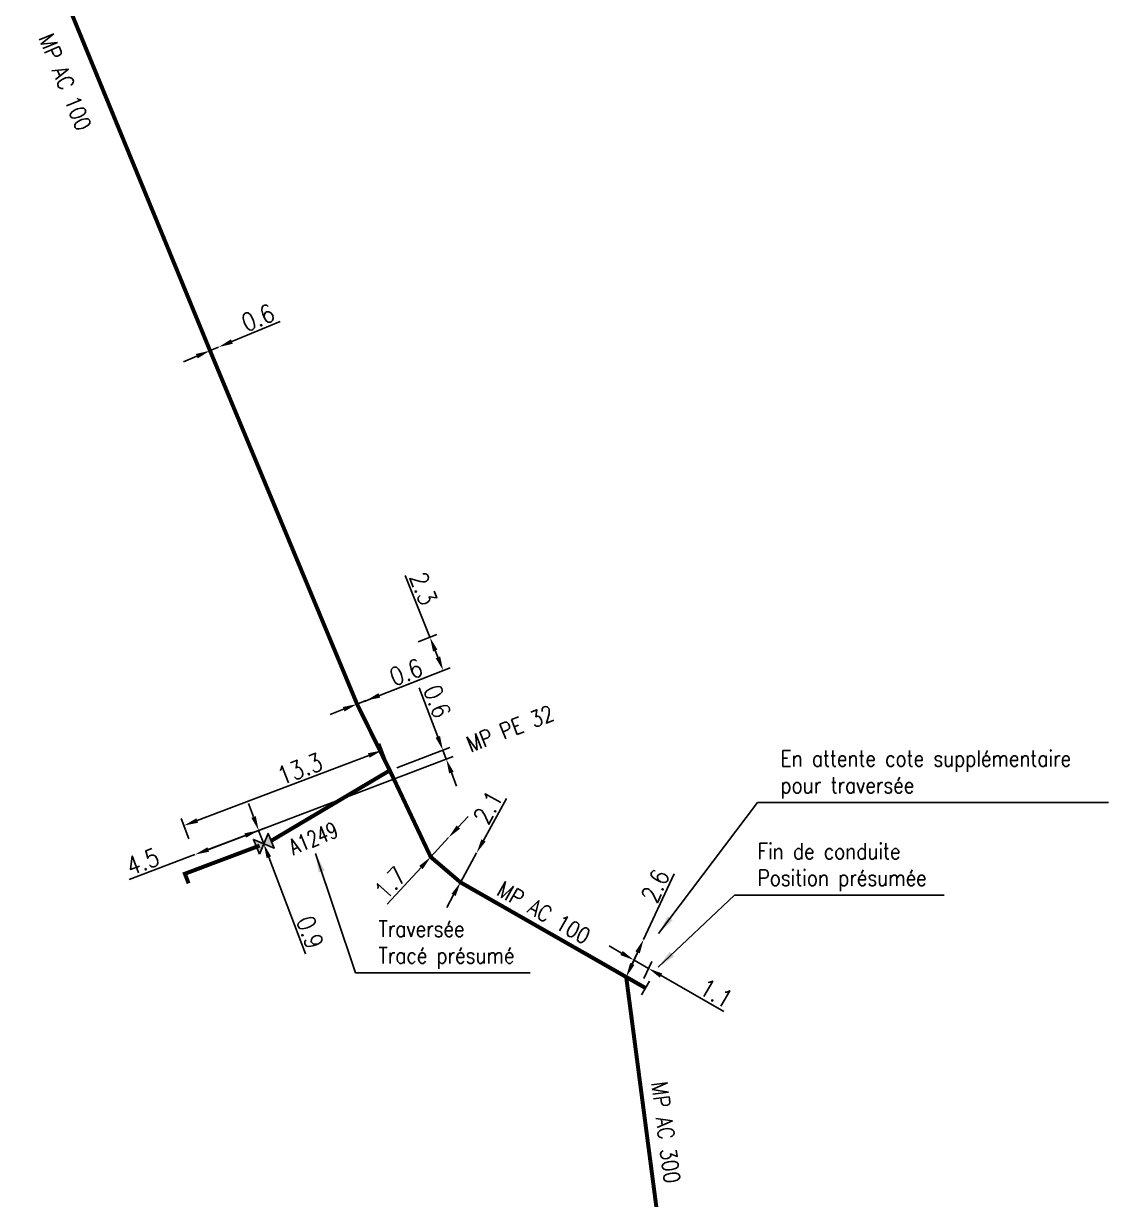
# Model space of a CAD drawing. Header units: millimetres. Extents: x 185000 to 186031, y 127990 to 129000.
# Drawn here: x 185603.4 to 185671.5, y 128073.4 to 128147.2 of the extents above; entities that cross this region are included whole.
import ezdxf
from ezdxf.enums import TextEntityAlignment as Align

# ---------------------------------------------------------------- set-up
doc = ezdxf.new("R2010")
doc.units = ezdxf.units.MM
doc.header["$PDMODE"] = 34
doc.layers.get('0').update_dxf_attribs({"linetype": 'CONTINUOUS'})
doc.layers.get('DEFPOINTS').update_dxf_attribs({"linetype": 'CONTINUOUS'})
for name, color, linetype in [('G_120', 4, 'CONTINUOUS'), ('G_300', 7, 'CONTINUOUS'), ('G_340', 7, 'CONTINUOUS')]:
    doc.layers.add(name, color=color, linetype=linetype)
doc.styles.get("Standard").update_dxf_attribs({"font": 'romans.shx', "width": 0.85})
doc.linetypes.add('G_typB_AP', pattern='A,5,-0.3,["o",Standard,S=1.5,R=0,X=0,Y=-0.5],-1.65', length=6.95)
doc.dimstyles.get("Standard").update_dxf_attribs({"dimtxt": 1.5, "dimasz": 1.2, "dimexe": 0.625, "dimexo": 0.625, "dimgap": 0.25, "dimtad": 1, "dimdec": 1, "dimzin": 0, "dimdsep": 46, "dimtxsty": 'Standard', "dimcen": -0.5, "dimadec": 0, "dimazin": 0, "dimtfac": 1, "dimtdec": 1, "dimtmove": 0, "dimatfit": 3, "dimfxl": 0, "dimtolj": 1, "dimtzin": 0, "dimarcsym": 0})

# ---------------------------------------------------------------- blocks, each defined once
blk = doc.blocks.new('G_300_04')
at = {"linetype": 'Continuous'}
h = blk.add_hatch(color=0, dxfattribs=at)
h.paths.add_polyline_path([(-0.5, 0.5), (-0.5, -0.5), (0, 0)])
h.paths.add_polyline_path([(0.5, 0.5), (0, 0), (0.5, -0.5)])
at = {"color": 0, "linetype": 'Continuous', "flags": 128}
blk.add_lwpolyline([(-0.5, -0.5), (0.5, 0.5), (0.5, -0.5), (-0.5, 0.5)], close=True, dxfattribs=at)
at = {"color": 0, "linetype": 'Continuous', "width": 0.75}
blk.add_attdef('NUM', text='', height=1, dxfattribs=at).set_placement((0, 1.782), align=Align.MIDDLE_CENTER)
at = {"color": 0, "linetype": 'Continuous', "width": 0.75, "flags": 3}
for tag, p in [('DEF_LEG', (0, -5)), ('DEF_COUP', (0, -7.5)), ('DEF_TYPE', (0, -10))]:
    blk.add_attdef(tag, text='', height=1.2, dxfattribs=at).set_placement(p, align=Align.MIDDLE)
blk = doc.blocks.new('G_340_07')
at = {"color": 0, "linetype": 'Continuous', "const_width": 0.25, "flags": 128}
blk.add_lwpolyline([(0, 0), (0.35, 0)], dxfattribs=at)
at = {"color": 0, "linetype": 'Continuous', "flags": 128}
blk.add_lwpolyline([(0.35, -0.5), (0.35, 0.5)], dxfattribs=at)
at = {"color": 0, "linetype": 'Continuous', "width": 0.75, "flags": 3}
for tag, p in [('DEF_LEG', (0, -5)), ('DEF_COUP', (0, -7.5)), ('DEF_TYPE', (0, -10))]:
    blk.add_attdef(tag, text='', height=1.2, dxfattribs=at).set_placement(p, align=Align.MIDDLE)
blk = doc.blocks.new('*D415')
at = {"layer": 'DEFPOINTS', "color": 0, "linetype": 'Continuous', "transparency": 16777216}
for p in [(185615.12, 128126.639), (185615.656, 128126.862), (185615.656, 128126.862)]:
    blk.add_point(p, dxfattribs=at)
at = {"layer": 'G_120', "color": 0, "linetype": 'Continuous', "lineweight": -2, "transparency": 16777216}
for p, q in [((185616.486, 128127.209), (185619.512, 128128.471)), ((185615.12, 128126.639), (185615.656, 128126.862)), ((185614.29, 128126.293), (185613.459, 128125.946))]:
    blk.add_line(p, q, dxfattribs=at)
at = {"layer": 'G_120', "color": 0, "linetype": 'Continuous', "transparency": 16777216}
for points in [[(185616.428, 128127.347), (185616.544, 128127.07), (185615.656, 128126.862)], [(185614.232, 128126.431), (185614.347, 128126.154), (185615.12, 128126.639)]]:
    blk.add_solid(points, dxfattribs=at)
at = {"layer": 'G_120', "color": 0, "linetype": 'Continuous', "transparency": 16777216, "insert": (185618.126, 128128.705), "char_height": 1.125, "attachment_point": 5, "rotation": 22.63695}
blk.add_mtext('\\A1;0.6', dxfattribs=at)
blk = doc.blocks.new('*D416')
at = {"layer": 'DEFPOINTS', "color": 0, "linetype": 'Continuous', "transparency": 16777216}
for p in [(185627.727, 128108.208), (185628.911, 128108.667), (185624.339, 128104.481)]:
    blk.add_point(p, dxfattribs=at)
at = {"layer": 'G_120', "color": 0, "linetype": 'Continuous', "lineweight": -2, "transparency": 16777216}
for p, q in [((185628.911, 128108.667), (185627.364, 128112.549)), ((185628.165, 128108.378), (185629.348, 128108.837)), ((185629.41, 128107.413), (185629.244, 128107.831)), ((185624.776, 128104.65), (185630.18, 128106.747))]:
    blk.add_line(p, q, dxfattribs=at)
at = {"layer": 'G_120', "color": 0, "linetype": 'Continuous', "transparency": 16777216}
for points in [[(185629.383, 128107.887), (185629.104, 128107.776), (185628.911, 128108.667)], [(185629.55, 128107.469), (185629.271, 128107.358), (185629.743, 128106.577)]]:
    blk.add_solid(points, dxfattribs=at)
at = {"layer": 'G_120', "color": 0, "linetype": 'Continuous', "transparency": 16777216, "insert": (185628.501, 128111.722), "char_height": 1.125, "attachment_point": 5, "rotation": 291.71973}
blk.add_mtext('\\A1;2.3', dxfattribs=at)
blk = doc.blocks.new('*D417')
at = {"layer": 'DEFPOINTS', "color": 0, "linetype": 'Continuous', "transparency": 16777216}
for p in [(185624.339, 128104.481), (185624.899, 128104.698), (185624.899, 128104.698)]:
    blk.add_point(p, dxfattribs=at)
at = {"layer": 'G_120', "color": 0, "linetype": 'Continuous', "lineweight": -2, "transparency": 16777216}
for p, q in [((185625.738, 128105.023), (185628.794, 128106.209)), ((185624.339, 128104.481), (185624.899, 128104.698)), ((185623.5, 128104.155), (185622.661, 128103.83))]:
    blk.add_line(p, q, dxfattribs=at)
at = {"layer": 'G_120', "color": 0, "linetype": 'Continuous', "transparency": 16777216}
for points in [[(185625.683, 128105.163), (185625.792, 128104.883), (185624.899, 128104.698)], [(185623.446, 128104.295), (185623.554, 128104.015), (185624.339, 128104.481)]]:
    blk.add_solid(points, dxfattribs=at)
at = {"layer": 'G_120', "color": 0, "linetype": 'Continuous', "transparency": 16777216, "insert": (185627.414, 128106.478), "char_height": 1.125, "attachment_point": 5, "rotation": 21.20157}
blk.add_mtext('\\A1;0.6', dxfattribs=at)
blk = doc.blocks.new('*D418')
at = {"layer": 'DEFPOINTS', "color": 0, "linetype": 'Continuous', "transparency": 16777216}
for p in [(185618.17, 128096.558), (185614.168, 128095.04), (185614.168, 128095.04)]:
    blk.add_point(p, dxfattribs=at)
at = {"layer": 'G_300', "color": 0, "linetype": 'Continuous', "lineweight": -2, "transparency": 16777216}
for p, q in [((185617.328, 128096.238), (185615.01, 128095.359)), ((185614.168, 128095.04), (185610.055, 128093.48))]:
    blk.add_line(p, q, dxfattribs=at)
at = {"layer": 'G_300', "color": 0, "linetype": 'Continuous', "transparency": 16777216}
for points in [[(185617.275, 128096.379), (185617.381, 128096.098), (185618.17, 128096.558)], [(185614.957, 128095.499), (185615.063, 128095.219), (185614.168, 128095.04)]]:
    blk.add_solid(points, dxfattribs=at)
at = {"layer": 'G_300', "color": 0, "linetype": 'Continuous', "transparency": 16777216, "insert": (185610.901, 128094.603), "char_height": 1.125, "attachment_point": 5, "rotation": 20.77409}
blk.add_mtext('\\A1;4.5', dxfattribs=at)
blk = doc.blocks.new('*D419')
at = {"layer": 'DEFPOINTS', "color": 0, "linetype": 'Continuous', "transparency": 16777216}
for p in [(185618.17, 128096.558), (185618.489, 128095.716), (185614.168, 128095.04)]:
    blk.add_point(p, dxfattribs=at)
at = {"layer": 'G_300', "color": 0, "linetype": 'Continuous', "lineweight": -2, "transparency": 16777216}
for p, q in [((185617.85, 128097.399), (185617.531, 128098.241)), ((185614.607, 128095.206), (185618.608, 128096.724)), ((185618.17, 128096.558), (185618.489, 128095.716)), ((185618.808, 128094.875), (185621.106, 128088.817))]:
    blk.add_line(p, q, dxfattribs=at)
at = {"layer": 'G_300', "color": 0, "linetype": 'Continuous', "transparency": 16777216}
for points in [[(185617.991, 128097.452), (185617.71, 128097.346), (185618.17, 128096.558)], [(185618.948, 128094.928), (185618.668, 128094.821), (185618.489, 128095.716)]]:
    blk.add_solid(points, dxfattribs=at)
at = {"layer": 'G_300', "color": 0, "linetype": 'Continuous', "transparency": 16777216, "insert": (185621.394, 128090.173), "char_height": 1.125, "attachment_point": 5, "rotation": 290.77409}
blk.add_mtext('\\A1;0.9', dxfattribs=at)
blk = doc.blocks.new('*D420')
at = {"layer": 'DEFPOINTS', "color": 0, "linetype": 'Continuous', "transparency": 16777216}
for p in [(185629.936, 128101.021), (185626.391, 128100.318), (185614.598, 128095.203)]:
    blk.add_point(p, dxfattribs=at)
at = {"layer": 'G_120', "color": 0, "linetype": 'Continuous', "lineweight": -2, "transparency": 16777216}
for p, q in [((185629.404, 128102.424), (185628.241, 128105.489)), ((185626.829, 128100.484), (185630.161, 128101.748)), ((185629.936, 128101.021), (185629.723, 128101.582)), ((185615.036, 128095.369), (185630.374, 128101.187)), ((185630.255, 128100.18), (185630.574, 128099.338))]:
    blk.add_line(p, q, dxfattribs=at)
at = {"layer": 'G_120', "color": 0, "linetype": 'Continuous', "transparency": 16777216}
for points in [[(185629.544, 128102.477), (185629.264, 128102.37), (185629.723, 128101.582)], [(185630.395, 128100.233), (185630.115, 128100.127), (185629.936, 128101.021)]]:
    blk.add_solid(points, dxfattribs=at)
at = {"layer": 'G_120', "color": 0, "linetype": 'Continuous', "transparency": 16777216, "insert": (185629.364, 128104.643), "char_height": 1.125, "attachment_point": 5, "rotation": 290.77409}
blk.add_mtext('\\A1;0.6', dxfattribs=at)
blk = doc.blocks.new('*D421')
at = {"layer": 'DEFPOINTS', "color": 0, "linetype": 'Continuous', "transparency": 16777216}
for p in [(185625.914, 128101.576), (185626.391, 128100.318), (185613.956, 128095.601)]:
    blk.add_point(p, dxfattribs=at)
at = {"layer": 'G_120', "color": 0, "linetype": 'Continuous', "lineweight": -2, "transparency": 16777216}
for p, q in [((185626.225, 128100.756), (185625.748, 128102.014)), ((185614.32, 128097.178), (185625.072, 128101.257)), ((185613.789, 128096.039), (185613.312, 128097.297))]:
    blk.add_line(p, q, dxfattribs=at)
at = {"layer": 'G_120', "color": 0, "linetype": 'Continuous', "transparency": 16777216}
for points in [[(185625.019, 128101.397), (185625.126, 128101.116), (185625.914, 128101.576)], [(185614.267, 128097.318), (185614.373, 128097.037), (185613.479, 128096.859)]]:
    blk.add_solid(points, dxfattribs=at)
at = {"layer": 'G_120', "color": 0, "linetype": 'Continuous', "transparency": 16777216, "insert": (185620.751, 128100.42), "char_height": 1.125, "attachment_point": 5, "rotation": 20.77409}
blk.add_mtext('\\A1;13.3', dxfattribs=at)
blk = doc.blocks.new('*D422')
at = {"layer": 'DEFPOINTS', "color": 0, "linetype": 'Continuous', "transparency": 16777216}
for p in [(185631.836, 128095.142), (185631.836, 128095.142), (185630.826, 128093.301)]:
    blk.add_point(p, dxfattribs=at)
at = {"layer": 'G_120', "color": 0, "linetype": 'Continuous', "lineweight": -2, "transparency": 16777216}
for p, q in [((185632.268, 128095.932), (185633.713, 128098.567)), ((185630.826, 128093.301), (185631.836, 128095.142)), ((185630.394, 128092.512), (185629.961, 128091.723))]:
    blk.add_line(p, q, dxfattribs=at)
at = {"layer": 'G_120', "color": 0, "linetype": 'Continuous', "transparency": 16777216}
for points in [[(185632.137, 128096.004), (185632.4, 128095.86), (185631.836, 128095.142)], [(185630.262, 128092.584), (185630.525, 128092.44), (185630.826, 128093.301)]]:
    blk.add_solid(points, dxfattribs=at)
at = {"layer": 'G_120', "color": 0, "linetype": 'Continuous', "transparency": 16777216, "insert": (185632.549, 128098.004), "char_height": 1.125, "attachment_point": 5, "rotation": 61.27045}
blk.add_mtext('\\A1;2.1', dxfattribs=at)
blk = doc.blocks.new('*D423')
at = {"layer": 'DEFPOINTS', "color": 0, "linetype": 'Continuous', "transparency": 16777216}
for p in [(185642.311, 128089.725), (185642.311, 128089.725), (185641.217, 128087.367)]:
    blk.add_point(p, dxfattribs=at)
at = {"layer": 'G_120', "color": 0, "linetype": 'Continuous', "lineweight": -2, "transparency": 16777216}
for p, q in [((185642.311, 128089.725), (185644.222, 128093.844)), ((185641.596, 128088.183), (185641.932, 128088.909))]:
    blk.add_line(p, q, dxfattribs=at)
at = {"layer": 'G_120', "color": 0, "linetype": 'Continuous', "transparency": 16777216}
for points in [[(185641.796, 128088.972), (185642.069, 128088.846), (185642.311, 128089.725)], [(185641.46, 128088.246), (185641.732, 128088.12), (185641.217, 128087.367)]]:
    blk.add_solid(points, dxfattribs=at)
at = {"layer": 'G_120', "color": 0, "linetype": 'Continuous', "transparency": 16777216, "insert": (185643.041, 128093.081), "char_height": 1.125, "attachment_point": 5, "rotation": 65.11005}
blk.add_mtext('\\A1;2.6', dxfattribs=at)
blk = doc.blocks.new('*D451')
at = {"layer": 'DEFPOINTS', "color": 0, "linetype": 'Continuous', "transparency": 16777216}
for p in [(185630.079, 128096.107), (185630.079, 128096.107), (185628.96, 128094.894)]:
    blk.add_point(p, dxfattribs=at)
at = {"layer": 'G_120', "color": 0, "linetype": 'Continuous', "lineweight": -2, "transparency": 16777216}
for p, q in [((185630.689, 128096.769), (185631.3, 128097.43)), ((185630.079, 128096.107), (185628.96, 128094.894)), ((185628.35, 128094.233), (185626.22, 128091.924))]:
    blk.add_line(p, q, dxfattribs=at)
at = {"layer": 'G_120', "color": 0, "linetype": 'Continuous', "transparency": 16777216}
for points in [[(185630.579, 128096.87), (185630.8, 128096.667), (185630.079, 128096.107)], [(185628.24, 128094.335), (185628.46, 128094.131), (185628.96, 128094.894)]]:
    blk.add_solid(points, dxfattribs=at)
at = {"layer": 'G_120', "color": 0, "linetype": 'Continuous', "transparency": 16777216, "insert": (185626.428, 128093.256), "char_height": 1.125, "attachment_point": 5, "rotation": 47.30843}
blk.add_mtext('\\A1;1.7', dxfattribs=at)
blk = doc.blocks.new('*D612')
at = {"layer": 'DEFPOINTS', "color": 0, "ltscale": 0.5, "transparency": 16777216}
for p in [(185641.707, 128088.423), (185641.217, 128087.367), (185642.129, 128086.846)]:
    blk.add_point(p, dxfattribs=at)
at = {"layer": 'G_340', "color": 0, "lineweight": -2, "ltscale": 0.5, "transparency": 16777216}
for p, q in [((185640.925, 128088.869), (185640.144, 128089.316)), ((185641.415, 128087.794), (185641.905, 128088.85)), ((185641.707, 128088.423), (185642.619, 128087.902)), ((185642.327, 128087.273), (185642.817, 128088.329)), ((185643.4, 128087.456), (185647.348, 128085.202))]:
    blk.add_line(p, q, dxfattribs=at)
at = {"layer": 'G_340', "color": 0, "ltscale": 0.5, "transparency": 16777216}
for points in [[(185641, 128089), (185640.851, 128088.739), (185641.707, 128088.423)], [(185643.475, 128087.586), (185643.326, 128087.326), (185642.619, 128087.902)]]:
    blk.add_solid(points, dxfattribs=at)
at = {"layer": 'G_340', "color": 0, "ltscale": 0.5, "transparency": 16777216, "insert": (185646.865, 128086.341), "char_height": 1.125, "attachment_point": 5, "rotation": 330.27024}
blk.add_mtext('\\A1;1.1', dxfattribs=at)

msp = doc.modelspace()

# ---------------------------------------------------------------- linework, layer by layer
at = {"layer": 'G_120', "linetype": 'G_typB_AP', "ltscale": 0.5, "const_width": 0.25}
for points in [[(185577.385, 128182.698), (185588.925, 128170.377), (185588.925, 128170.377), (185588.925, 128170.377), (185589.323, 128169.844), (185595.305, 128161.85), (185595.575, 128161.489), (185596.117, 128161.277), (185596.85, 128160.326), (185597.582, 128159.376), (185597.649, 128158.797), (185598.495, 128157.789), (185606.005, 128148.838), (185615.12, 128126.639), (185615.12, 128126.639), (185624.339, 128104.481), (185626.391, 128100.318), (185628.96, 128094.894), (185630.826, 128093.301), (185630.826, 128093.301), (185641.217, 128087.367), (185641.217, 128087.367), (185642.129, 128086.846)], [(185641.217, 128087.367), (185643.609, 128069.123), (185642.592, 128059.331), (185642.552, 128059.095)]]:
    msp.add_lwpolyline(points, dxfattribs=at)
at = {"layer": 'G_120', "linetype": 'G_typB_AP', "ltscale": 0.5, "const_width": 0.25, "flags": 128}
for points in [[(185618.952, 128095.904), (185626.391, 128100.318)], [(185613.774, 128093.239), (185613.545, 128093.841), (185618.233, 128095.604)]]:
    msp.add_lwpolyline(points, dxfattribs=at)

# ---------------------------------------------------------------- block references
at = {"layer": 'G_300', "ltscale": 0.5}
ref = msp.add_blockref('G_300_04', (185618.489, 128095.716), dxfattribs=dict(at, rotation=22.38458393875504))
ref.add_attrib('NUM', 'A1249', dxfattribs={"layer": '0', "color": 0, "linetype": 'Continuous', "height": 1, "rotation": 22.38458, "width": 0.75}).set_placement((185621.604, 128096.064), align=Align.MIDDLE_CENTER)
at = {"layer": 'G_340', "ltscale": 0.5, "rotation": 330.2702415454308}
msp.add_blockref('G_340_07', (185642.129, 128086.846), dxfattribs=at)

# ---------------------------------------------------------------- texts
at = {"layer": 'G_120', "linetype": 'Continuous', "width": 0.85}
for s, rotation, p in [('MP AC 100', 292.32337, (185606.033, 128143.489)), ('MP PE 32', 21.20157, (185633.942, 128102.938)), ('MP AC 100', 330.27024, (185636.052, 128091.399)), ('MP AC 300', 277.4682, (185643.703, 128077.628))]:
    msp.add_text(s, height=1, rotation=rotation, dxfattribs=at).set_placement(p, align=Align.MIDDLE)
at = {"layer": 'G_120', "linetype": 'Continuous', "char_height": 1, "attachment_point": 4}
for s, insert in [('En attente cote supplémentaire\\Ppour traversée', (185650.898, 128100.064)), ('Traversée\\PTracé présumé', (185625.683, 128089.385))]:
    msp.add_mtext(s, dxfattribs=dict(at, insert=insert))
at = {"layer": 'G_340', "linetype": 'Continuous', "insert": (185649.454, 128094.252), "char_height": 1, "attachment_point": 4}
msp.add_mtext('Fin de conduite\\PPosition présumée', dxfattribs=at)

# ---------------------------------------------------------------- dimensions: what is measured, and where the dimension line sits
at = {"layer": 'G_120', "linetype": 'Continuous'}
for base, p1, p2, angle, override, picture, middle in [((185615.656, 128126.862), (185615.12, 128126.639), (185615.656, 128126.862), 202.63695, {"dimscale": 0.75, "dimlfac": 1, "dimlunit": 2, "dimatfit": 0}, '*D415', (185618.415, 128128.013)), ((185624.899, 128104.698), (185624.339, 128104.481), (185624.899, 128104.698), 201.20157, {"dimscale": 0.75, "dimlfac": 1, "dimlunit": 2, "dimatfit": 0}, '*D417', (185627.686, 128105.779)), ((185629.936, 128101.021), (185626.391, 128100.318), (185614.598, 128095.203), 110.77409, {"dimscale": 0.75, "dimatfit": 0}, '*D420', (185628.663, 128104.377)), ((185625.914, 128101.576), (185613.956, 128095.601), (185626.391, 128100.318), 200.77409, {"dimscale": 0.75}, '*D421', (185621.017, 128099.718)), ((185631.836, 128095.142), (185630.826, 128093.301), (185631.836, 128095.142), 241.27045, {"dimscale": 0.75, "dimlfac": 1, "dimlunit": 2, "dimatfit": 0}, '*D422', (185633.207, 128097.644)), ((185630.0791, 128096.1072), (185628.96032, 128094.89443), (185630.0791, 128096.1072), 227.30843, {"dimscale": 0.75, "dimatfit": 0}, '*D451', (185626.97974, 128092.74746)), ((185642.311, 128089.725), (185641.217, 128087.367), (185642.311, 128089.725), 245.11005, {"dimscale": 0.75}, '*D423', (185643.722, 128092.765))]:
    dim = msp.add_linear_dim(base=base, p1=p1, p2=p2, angle=angle, dimstyle='Standard', override=override, dxfattribs=at)
    dim.commit()
    dim.dimension.update_dxf_attribs({"geometry": picture, "text_midpoint": middle, "dimtype": 160})
dim = msp.add_linear_dim(base=(185628.911, 128108.667), p1=(185624.339, 128104.481), p2=(185627.727, 128108.208), angle=291.71973, text='2.3', dimstyle='Standard', override={"dimscale": 0.75}, dxfattribs=at)
dim.commit()
dim.dimension.update_dxf_attribs({"geometry": '*D416', "text_midpoint": (185627.804, 128111.444), "dimtype": 160})
at = {"layer": 'G_300', "linetype": 'Continuous'}
dim = msp.add_linear_dim(base=(185618.17, 128096.558), p1=(185618.489, 128095.716), p2=(185614.168, 128095.04), angle=290.77409, dimstyle='Standard', override={"dimscale": 0.75, "dimatfit": 0}, dxfattribs=at)
dim.commit()
dim.dimension.update_dxf_attribs({"geometry": '*D419', "text_midpoint": (185620.692, 128089.907), "dimtype": 160})
dim = msp.add_linear_dim(base=(185614.168, 128095.04), p1=(185618.17, 128096.558), p2=(185614.168, 128095.04), angle=20.77409, text='4.5', dimstyle='Standard', override={"dimscale": 0.75}, dxfattribs=at)
dim.commit()
dim.dimension.update_dxf_attribs({"geometry": '*D418', "text_midpoint": (185611.167, 128093.901), "dimtype": 160})
at = {"layer": 'G_340', "ltscale": 0.5}
dim = msp.add_linear_dim(base=(185641.70697, 128088.4231), p1=(185642.12874, 128086.84625), p2=(185641.21695, 128087.36695), angle=330.27024, dimstyle='Standard', override={"dimscale": 0.75, "dimatfit": 0}, dxfattribs=at)
dim.commit()
dim.dimension.update_dxf_attribs({"geometry": '*D612', "text_midpoint": (185646.4933, 128085.68972), "dimtype": 160})

# ---------------------------------------------------------------- leaders
at = {"layer": 'G_120', "linetype": 'Continuous', "annotation_type": 0, "has_hookline": 1, "hookline_direction": 0}
for points, text_width in [([(185643.253, 128090.09), (185649.448, 128098.314), (185650.648, 128098.314)], 20.562), ([(185621.735, 128095.12), (185624.233, 128087.635), (185625.433, 128087.635)], 9.512)]:
    msp.add_leader(points, dimstyle='Standard', dxfattribs=dict(at, text_width=text_width))
at = {"layer": 'G_340', "linetype": 'Continuous', "annotation_type": 0, "has_hookline": 1, "hookline_direction": 0, "text_width": 11.698}
msp.add_leader([(185643.213, 128087.98), (185648.004, 128092.502), (185649.204, 128092.502)], dimstyle='Standard', dxfattribs=at)

doc.saveas('drawing.dxf')
